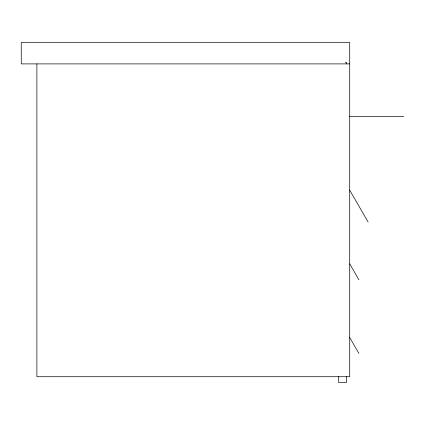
<?xml version="1.0" encoding="UTF-8"?>
<svg xmlns="http://www.w3.org/2000/svg" width="425" height="425" viewBox="0 0 425 425"><rect width="100%" height="100%" fill="white"/><g stroke="black" fill="none" stroke-linecap="round" stroke-linejoin="round"><path stroke-width="0.64" d="M345.206 62.491L346.508 62.491L346.508 63.819M349.711 63.899L21.25 63.899L21.25 42.458L349.711 42.458L349.711 376.72L36.89 376.72L36.89 63.899M349.711 116.482L403.75 116.482M349.711 190.161L368.13 222.062M349.711 263.84L358.918 279.793M349.711 337.519L358.918 353.473M346.508 376.577L346.508 382.543L338.688 382.543L338.688 376.577"/></g></svg>
